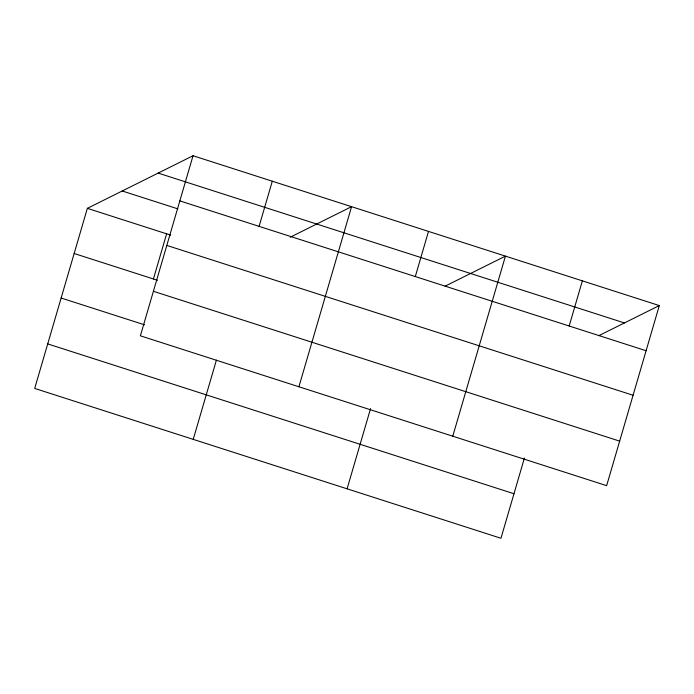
<?xml version="1.0" encoding="UTF-8"?>
<svg xmlns="http://www.w3.org/2000/svg" width="694" height="694" viewBox="0 0 694 694"><rect width="100%" height="100%" fill="white"/><g stroke="black" fill="none" stroke-linecap="round" stroke-linejoin="round"><path stroke-width="1.04" d="M193.036 155.734L140.379 335.818L606.643 485.653L659.3 305.577L193.036 155.734L87.357 208.347L34.7 388.423L500.964 538.266L524.412 458.057M153.417 278.971L166.621 233.817M193.227 439.371L216.389 360.186M259.096 226.357L272.3 181.203M298.906 386.758L351.572 206.682L290.222 237.218M347.095 488.819L370.553 408.61M415.298 276.559L428.502 231.406M452.774 436.205L505.432 256.129L445.028 286.197M569.167 326.007L582.37 280.853M598.896 335.644L659.3 305.577M158.163 173.092L624.427 322.936M179.833 200.887L646.097 350.73M122.231 190.98L177.82 208.851M87.357 208.347L170.741 235.145M166.812 245.416L633.075 395.25M74.154 253.501L157.538 280.289M153.4 291.289L619.664 441.132M61.133 298.021L144.517 324.818M47.721 343.903L513.985 493.738"/></g></svg>
